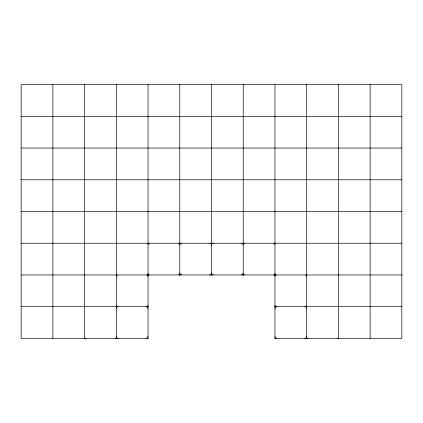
<?xml version="1.0" encoding="UTF-8"?>
<svg xmlns="http://www.w3.org/2000/svg" width="423" height="423" viewBox="0 0 423 423"><rect width="100%" height="100%" fill="white"/><g stroke="black" fill="none" stroke-linecap="round" stroke-linejoin="round"><path stroke-width="0.63" d="M116.574 336.497L116.325 338.4L115.056 338.151M147.801 308.579L147.854 305.406M178.506 274.754L179.775 274.95L180.024 273.047M211.251 245.129L211.5 243.225L213.404 243.474M209.597 274.701L211.5 274.95L211.749 273.047M242.976 245.129L243.225 243.225L244.494 243.421M275.199 336.497L274.95 338.4L401.85 338.4L401.85 84.6L21.15 84.6L21.15 338.4L148.05 338.4L148.05 84.6M306.426 308.579L306.479 305.406M116.521 305.406L116.574 308.579M147.854 276.219L148.246 273.681M179.579 244.494L179.775 243.225L181.679 243.474M241.322 274.701L243.225 274.95L243.421 273.681M274.754 244.494L274.95 243.225L273.681 243.421M275.199 308.579L275.146 305.406M306.479 276.219L306.675 274.95L305.406 275.146M85.869 338.151L84.6 338.4L84.6 84.6M307.944 338.151L304.772 338.151M178.506 243.421L179.775 243.225L180.024 245.129M146.781 275.146L149.319 274.754M242.976 273.047L243.225 274.95L244.494 274.754M117.594 306.479L116.325 306.675L118.229 306.924M276.854 306.924L274.95 306.675L276.219 306.479M209.597 243.474L211.5 243.225L211.749 245.129M241.322 243.474L243.225 243.225L243.421 244.494M179.579 273.681L179.775 274.95L181.679 274.701M211.251 273.047L211.5 274.95L213.404 274.701M146.147 306.924L148.05 306.675L146.781 306.479M304.772 306.924L306.675 306.675L305.406 306.479M118.229 338.151L116.325 338.4L116.325 84.6M276.854 338.151L274.95 338.4L274.95 84.6M21.15 116.325L401.85 116.325M21.15 148.05L401.85 148.05M21.15 179.775L401.85 179.775M21.15 211.5L401.85 211.5M21.15 243.225L401.85 243.225M21.15 274.95L401.85 274.95M21.15 306.675L148.05 306.675M274.95 306.675L401.85 306.675M146.147 338.151L148.05 338.4L147.801 336.497M149.319 243.421L148.05 243.225L148.246 244.494M273.681 274.754L276.219 275.146M117.594 275.146L116.325 274.95L116.521 276.219M337.131 338.151L338.4 338.4L338.4 84.6M274.754 273.681L275.146 276.219M306.426 336.497L306.675 338.4L306.675 84.6M370.125 84.6L370.125 338.4M243.225 84.6L243.225 274.95M211.5 84.6L211.5 274.95M179.775 84.6L179.775 274.95M52.875 84.6L52.875 338.4"/></g></svg>
